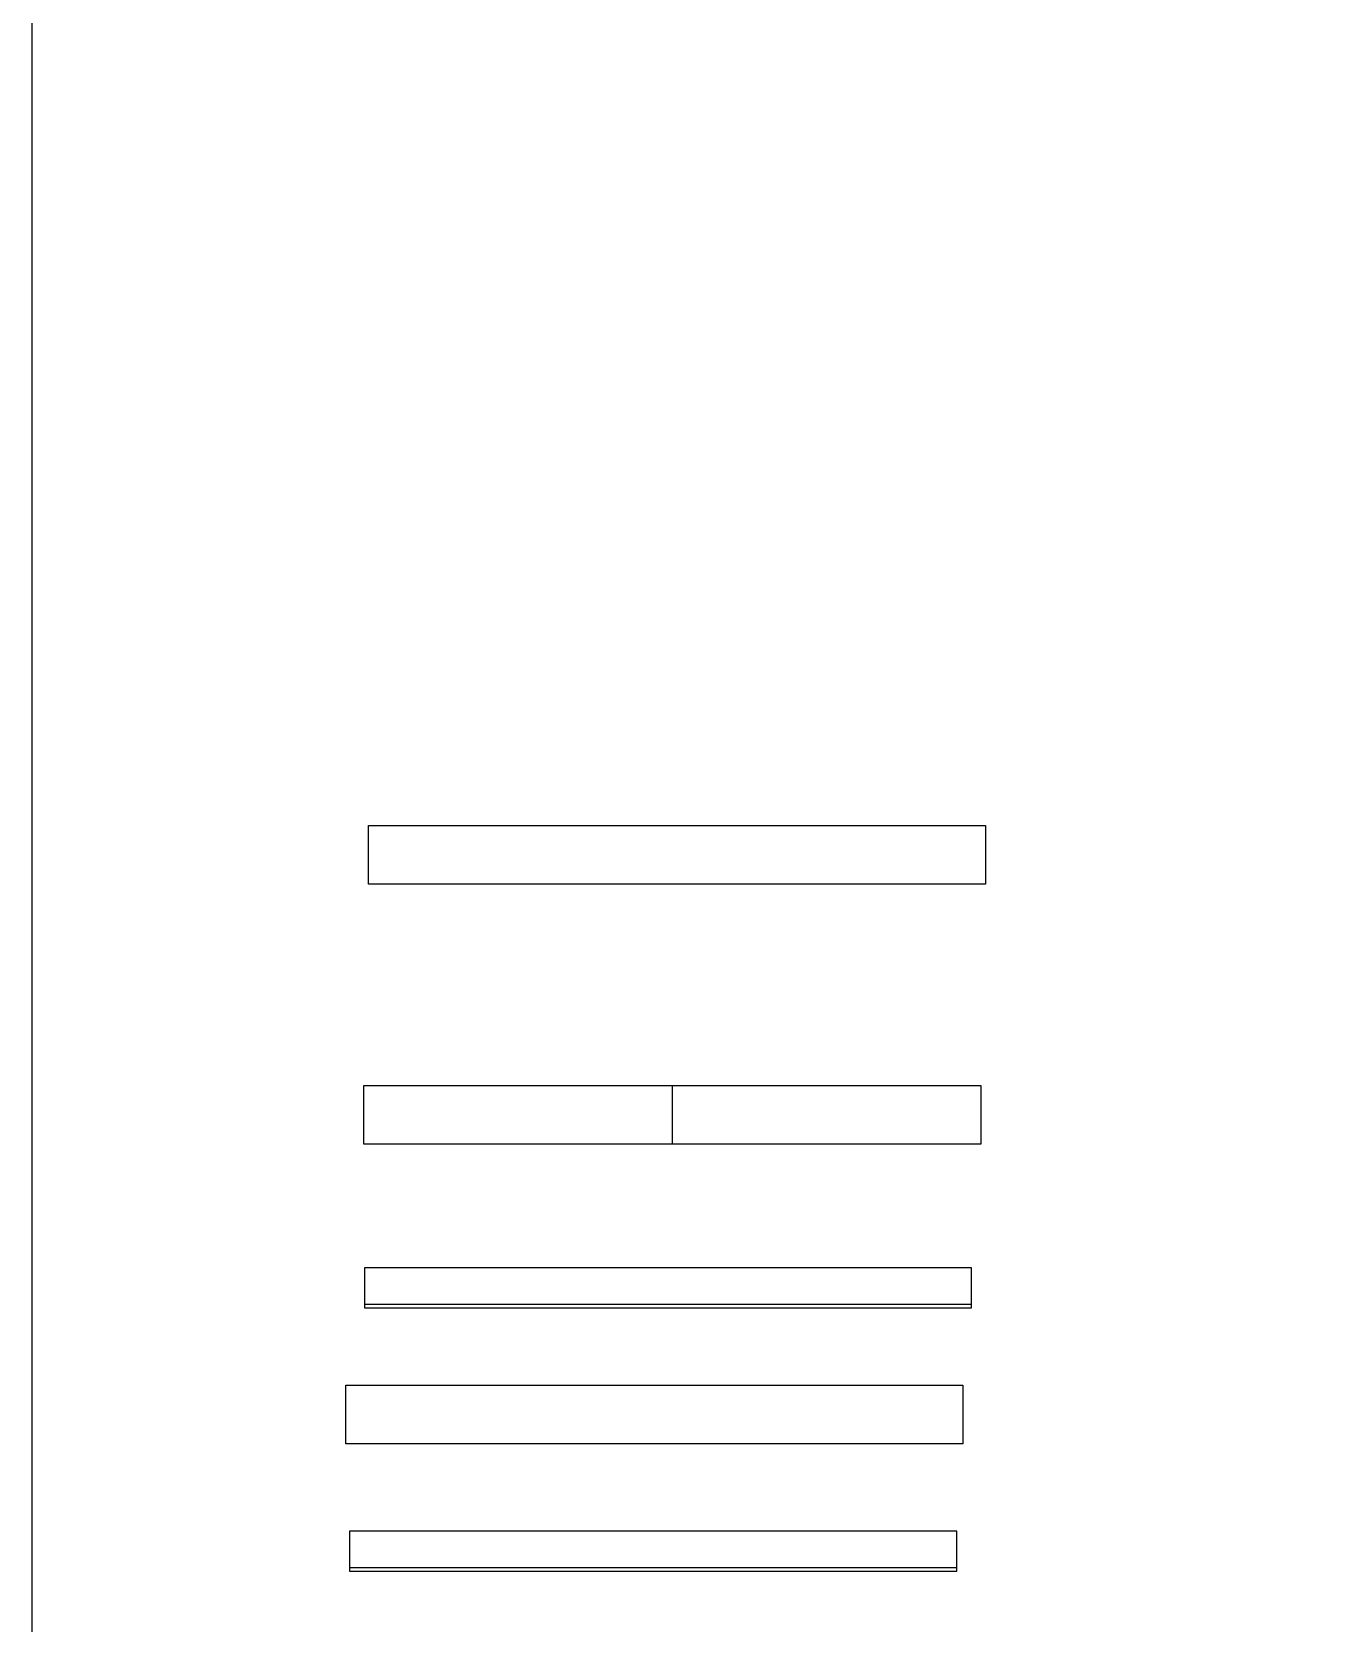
# Model space of a CAD drawing. Header units: inches. Extents: x 0 to 357596, y -35 to 212559.
# Drawn here: x 0 to 21173, y 54675 to 80451 of the extents above; entities that cross this region are included whole.
import ezdxf

# ---------------------------------------------------------------- set-up
doc = ezdxf.new("R2010")
doc.units = ezdxf.units.IN
doc.header["$LTSCALE"] = 10
doc.header["$MEASUREMENT"] = 0
doc.layers.add('_製品', color=4, linetype='Continuous')

# ---------------------------------------------------------------- blocks, each defined once
blk = doc.blocks.new('*U36')
at = {"layer": '_製品'}
blk.add_lwpolyline([(1000, 0), (0, 0), (0, 95), (1000, 95)], close=True, dxfattribs=at)
blk = doc.blocks.new('RAIL_T_FRONT_VIEW')
at = {"layer": '_製品'}
blk.add_line((0, 95), (0, 0), dxfattribs=at)
blk.add_lwpolyline([(500, 0), (-500, 0), (-500, 95), (500, 95)], close=True, dxfattribs=at)
blk = doc.blocks.new('PARTITION_RAIL_FRONT_VIEW')
at = {"layer": '_製品'}
blk.add_lwpolyline([(1000, 0), (0, 0), (0, 95), (1000, 95)], close=True, dxfattribs=at)
blk = doc.blocks.new('*U41')
blk.add_line((0, 6), (984, 6))
blk.add_lwpolyline([(0, 0), (984, 0), (984, 65), (0, 65)], close=True)

msp = doc.modelspace()

# ---------------------------------------------------------------- linework, layer by layer
msp.add_lwpolyline([(0, 0), (357596, 0), (357596, 212559), (0, 212559)], close=True)

# ---------------------------------------------------------------- block references
at = {"xscale": 10, "yscale": 10, "zscale": 10}
for name, p in [('PARTITION_RAIL_FRONT_VIEW', (5455, 66645)), ('RAIL_T_FRONT_VIEW', (10381, 62431)), ('*U41', (5391, 59782))]:
    msp.add_blockref(name, p, dxfattribs=at)
at = {"xscale": 10, "yscale": 10}
for name, p in [('*U36', (5092, 57577)), ('*U41', (5150, 55517))]:
    msp.add_blockref(name, p, dxfattribs=at)

doc.saveas('drawing.dxf')
